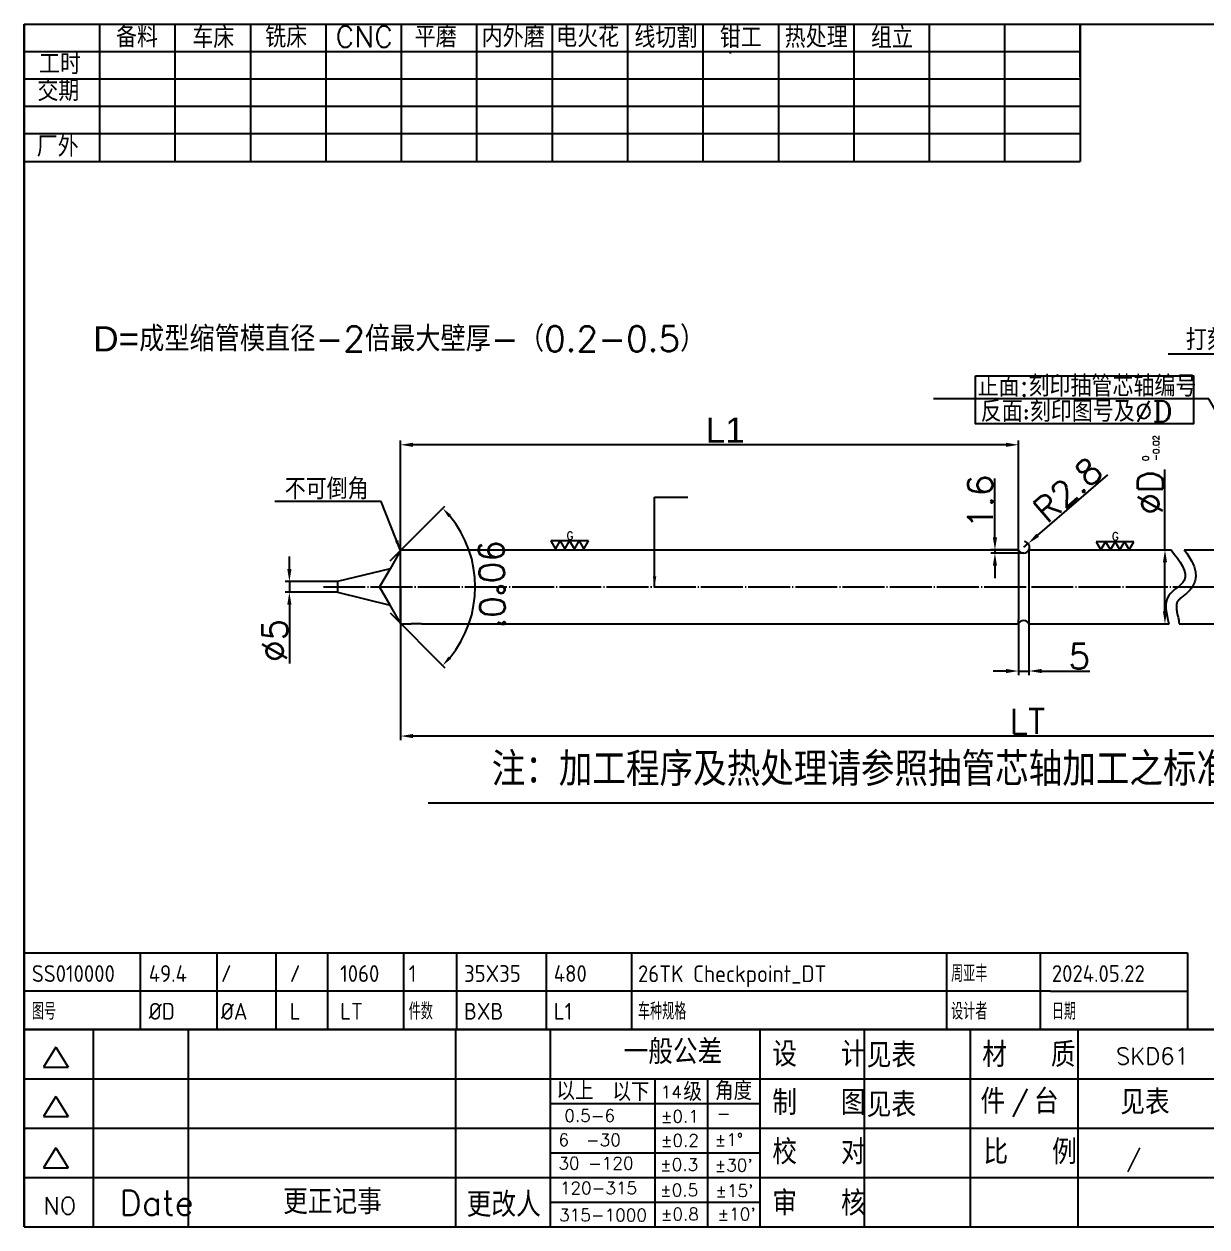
# Model space of a CAD drawing. Extents: x 14825 to 15679, y -2877 to -2280.
# Drawn here: x 14825 to 15389, y -2853 to -2280 of the extents above; entities that cross this region are included whole.
import ezdxf
from ezdxf.enums import TextEntityAlignment as Align

# ---------------------------------------------------------------- set-up
doc = ezdxf.new("R2010")
doc.units = 0
doc.header["$MEASUREMENT"] = 0
for name, pattern in [('CENTER', [22.5, 20, -1, 0.5, -1]), ('DASHED', [0.2, 0.1, -0.1]), ('PHANTOM', [25, 20, -1, 1, -1, 1, -1]), ('SPHANTOM', [15, 10, -1, 1, -1, 1, -1])]:
    doc.linetypes.add(name, pattern=pattern)
doc.layers.get('0').update_dxf_attribs({"linetype": 'CONTINUOUS'})
doc.layers.get('DEFPOINTS').update_dxf_attribs({"linetype": 'CONTINUOUS'})
for name, color, linetype in [('CEN', 1, 'CENTER'), ('CON', 2, 'CONTINUOUS'), ('DAS', 5, 'DASHED'), ('DIM', 7, 'CONTINUOUS'), ('F', 7, 'CONTINUOUS'), ('SPHA', 4, 'SPHANTOM'), ('TXT', 3, 'CONTINUOUS'), ('UTI', 4, 'PHANTOM')]:
    doc.layers.add(name, color=color, linetype=linetype)
doc.styles.add('ACISOTS', font='isocp.shx', dxfattribs={"height": 1, "bigfont": 'gbcbig.shx'})
doc.styles.add('H', font='complex.shx', dxfattribs={"bigfont": 'hzfs.shx'})
doc.styles.add('HZ', font='txt.shx', dxfattribs={"bigfont": 'Hzfs.shx'})
doc.styles.add('ROMANS', font='romans', dxfattribs={"height": 6.922031})
doc.styles.get("Standard").update_dxf_attribs({"font": 'txt.shx', "bigfont": 'hzfs.shx'})
doc.styles.add('USER1', font='simplex', dxfattribs={"bigfont": 'dayum'})
doc.dimstyles.get("Standard").update_dxf_attribs({"dimtxt": 12, "dimasz": 5, "dimexe": 1.5, "dimexo": 0, "dimgap": 2, "dimtad": 1, "dimdec": 1, "dimzin": 12, "dimdsep": 46, "dimtxsty": 'STANDARD', "dimcen": 0.09, "dimaunit": 1, "dimadec": 1, "dimazin": 3, "dimtfac": 1, "dimtdec": 1, "dimtmove": 0, "dimatfit": 3, "dimfxl": 1, "dimtolj": 1, "dimtzin": 0, "dimarcsym": 0})
doc.dimstyles.new('STANDARD$0', dxfattribs={"dimscale": 0, "dimtxt": 12, "dimasz": 6, "dimexe": 2, "dimexo": 0, "dimgap": 1, "dimtad": 1, "dimdec": 1, "dimrnd": 0.1, "dimzin": 12, "dimdsep": 46, "dimtxsty": 'STANDARD', "dimcen": 0, "dimclrd": 7, "dimclre": 7, "dimclrt": 7, "dimadec": 0, "dimazin": 0, "dimtp": 0.3, "dimtfac": 1, "dimtdec": 1, "dimtmove": 0, "dimatfit": 3, "dimfxl": 1, "dimtolj": 1, "dimtzin": 0, "dimarcsym": 0})

# ---------------------------------------------------------------- blocks, each defined once
blk = doc.blocks.new('*D17')
at = {"layer": 'DEFPOINTS', "color": 0, "transparency": 16777216}
for p in [(15301.64, -2529.04), (15303.73, -2527.23)]:
    blk.add_point(p, dxfattribs=at)
at = {"layer": 'DIM', "color": 7, "lineweight": -2, "transparency": 16777216}
for p, q in [((15341.53, -2494.5), (15308.27, -2523.3)), ((15301.64, -2529.04), (15303.73, -2527.23))]:
    blk.add_line(p, q, dxfattribs=at)
blk.add_arc((15301.64, -2529.04), 2.77, 334.37546, 83.17125, dxfattribs=at)
at = {"layer": 'DIM', "color": 7, "transparency": 16777216}
blk.add_solid([(15307.61, -2522.55), (15308.92, -2524.06), (15303.73, -2527.23)], dxfattribs=at)
at = {"layer": 'DIM', "color": 7, "transparency": 16777216, "insert": (15322.58, -2501.64), "char_height": 12, "attachment_point": 5, "rotation": 40.88991}
blk.add_mtext('\\A1;R2.8', dxfattribs=at)
blk = doc.blocks.new('*D16')
at = {"layer": 'DEFPOINTS', "color": 0, "transparency": 16777216}
for p in [(15287.91, -2531.82), (15299.14, -2530.24), (15301.64, -2531.82)]:
    blk.add_point(p, dxfattribs=at)
at = {"layer": 'DIM', "color": 7, "lineweight": -2, "transparency": 16777216}
for p, q in [((15287.91, -2524.24), (15287.91, -2496.24)), ((15299.14, -2530.24), (15285.91, -2530.24)), ((15301.64, -2531.82), (15285.91, -2531.82)), ((15287.91, -2530.24), (15287.91, -2531.82)), ((15287.91, -2537.82), (15287.91, -2543.82))]:
    blk.add_line(p, q, dxfattribs=at)
at = {"layer": 'DIM', "color": 7, "transparency": 16777216}
for points in [[(15286.91, -2524.24), (15288.91, -2524.24), (15287.91, -2530.24)], [(15288.91, -2537.82), (15286.91, -2537.82), (15287.91, -2531.82)]]:
    blk.add_solid(points, dxfattribs=at)
at = {"layer": 'DIM', "color": 7, "transparency": 16777216, "insert": (15280.91, -2507.24), "char_height": 12, "attachment_point": 5, "rotation": 90}
blk.add_mtext('\\A1;1.6', dxfattribs=at)
blk = doc.blocks.new('*D15')
at = {"layer": 'DEFPOINTS', "color": 0, "transparency": 16777216}
for p in [(15299.14, -2564.04), (15304.14, -2564.04), (15304.14, -2588.02)]:
    blk.add_point(p, dxfattribs=at)
at = {"layer": 'DIM', "color": 7, "lineweight": -2, "transparency": 16777216}
for p, q in [((15299.14, -2564.04), (15299.14, -2590.02)), ((15304.14, -2564.04), (15304.14, -2590.02)), ((15293.14, -2588.02), (15287.14, -2588.02)), ((15299.14, -2588.02), (15304.14, -2588.02)), ((15310.14, -2588.02), (15333.15, -2588.02))]:
    blk.add_line(p, q, dxfattribs=at)
at = {"layer": 'DIM', "color": 7, "transparency": 16777216}
for points in [[(15293.14, -2589.02), (15293.14, -2587.02), (15299.14, -2588.02)], [(15310.14, -2587.02), (15310.14, -2589.02), (15304.14, -2588.02)]]:
    blk.add_solid(points, dxfattribs=at)
at = {"layer": 'DIM', "color": 7, "transparency": 16777216, "insert": (15328.15, -2581.02), "char_height": 12, "attachment_point": 5}
blk.add_mtext('\\A1;5', dxfattribs=at)
blk = doc.blocks.new('*D14')
at = {"layer": 'DEFPOINTS', "color": 0, "transparency": 16777216}
for p in [(15004.56, -2480.16), (15299.14, -2530.24), (15004.56, -2540.83)]:
    blk.add_point(p, dxfattribs=at)
at = {"layer": 'DIM', "color": 7, "lineweight": -2, "transparency": 16777216}
for p, q in [((15004.56, -2540.83), (15004.56, -2478.16)), ((15293.14, -2480.16), (15010.56, -2480.16)), ((15299.14, -2530.24), (15299.14, -2478.16))]:
    blk.add_line(p, q, dxfattribs=at)
at = {"layer": 'DIM', "color": 7, "transparency": 16777216}
for points in [[(15010.56, -2479.16), (15010.56, -2481.16), (15004.56, -2480.16)], [(15293.14, -2481.16), (15293.14, -2479.16), (15299.14, -2480.16)]]:
    blk.add_solid(points, dxfattribs=at)
at = {"layer": 'DIM', "color": 7, "transparency": 16777216, "insert": (15159.33, -2473.14), "char_height": 12, "attachment_point": 5}
blk.add_mtext('\\A1;{\\fArial|b0|i0|c0|p32;L1}', dxfattribs=at)
blk = doc.blocks.new('*D13')
at = {"layer": 'DEFPOINTS', "color": 0, "transparency": 16777216}
for p in [(15004.56, -2547.89), (15509.62, -2555.89), (15004.56, -2619.03)]:
    blk.add_point(p, dxfattribs=at)
at = {"layer": 'DIM', "color": 7, "lineweight": -2, "transparency": 16777216}
for p, q in [((15004.56, -2547.89), (15004.56, -2621.03)), ((15509.62, -2555.89), (15509.62, -2621.03)), ((15503.62, -2619.03), (15010.56, -2619.03))]:
    blk.add_line(p, q, dxfattribs=at)
at = {"layer": 'DIM', "color": 7, "transparency": 16777216}
for points in [[(15010.56, -2618.03), (15010.56, -2620.03), (15004.56, -2619.03)], [(15503.62, -2618.03), (15503.62, -2620.03), (15509.62, -2619.03)]]:
    blk.add_solid(points, dxfattribs=at)
at = {"layer": 'DIM', "color": 7, "transparency": 16777216, "insert": (15303.4, -2612.03), "char_height": 12, "attachment_point": 5}
blk.add_mtext('\\A1;LT', dxfattribs=at)
blk = doc.blocks.new('*D4')
at = {"layer": 'DEFPOINTS', "color": 0, "transparency": 16777216}
for p in [(14999.54, -2535.53), (14987.2, -2547.88), (14987.2, -2547.91), (14999.54, -2560.26), (15038.36, -2561.61)]:
    blk.add_point(p, dxfattribs=at)
at = {"layer": 'DIM', "color": 0, "lineweight": -2, "transparency": 16777216}
for p, q in [((14999.54, -2535.53), (15025.71, -2509.36)), ((14999.54, -2560.26), (15025.71, -2586.42))]:
    blk.add_line(p, q, dxfattribs=at)
blk.add_arc((14987.18, -2547.89), 52.99, 320.4085, 39.5915, dxfattribs=at)
at = {"layer": 'DIM', "color": 0, "transparency": 16777216}
for points in [[(15027.39, -2514.68), (15028.63, -2513.56), (15024.65, -2510.43)], [(15028.63, -2582.22), (15027.39, -2581.1), (15024.65, -2585.36)]]:
    blk.add_solid(points, dxfattribs=at)
at = {"layer": 'DIM', "color": 0, "transparency": 16777216, "insert": (15048.15, -2546.73), "char_height": 12, "attachment_point": 5, "rotation": 271.09038}
blk.add_mtext("\\A1;90°0'", dxfattribs=at)
blk = doc.blocks.new('*D5')
at = {"layer": 'DEFPOINTS', "color": 0, "transparency": 16777216}
for p in [(15368.18, -2530.24), (15366.16, -2565.54), (15368.97, -2565.54)]:
    blk.add_point(p, dxfattribs=at)
at = {"layer": 'DIM', "color": 7, "lineweight": -2, "transparency": 16777216}
for p, q in [((15368.97, -2530.24), (15368.97, -2491.88)), ((15368.18, -2530.24), (15370.97, -2530.24)), ((15368.97, -2559.54), (15368.97, -2536.24)), ((15366.16, -2565.54), (15370.97, -2565.54))]:
    blk.add_line(p, q, dxfattribs=at)
at = {"layer": 'DIM', "color": 7, "transparency": 16777216}
for points in [[(15367.97, -2536.24), (15369.97, -2536.24), (15368.97, -2530.24)], [(15367.97, -2559.54), (15369.97, -2559.54), (15368.97, -2565.54)]]:
    blk.add_solid(points, dxfattribs=at)
at = {"layer": 'DIM', "color": 7, "transparency": 16777216, "insert": (15361.97, -2502.88), "char_height": 12, "attachment_point": 5, "rotation": 90}
blk.add_mtext('\\A1;%%cD', dxfattribs=at)
blk = doc.blocks.new('DY00021A')
at = {"layer": 'UTI', "color": 7}
for points in [[(1.5, 2.6), (-1.5, 2.6), (0, 0)], [(4.5, 2.6), (1.5, 2.6), (3, 0)], [(7.5, 2.6), (4.5, 2.6), (6, 0)], [(10.5, 2.6), (7.5, 2.6), (9, 0)]]:
    blk.add_lwpolyline(points, close=True, dxfattribs=at)
at = {"layer": 'UTI'}
blk.add_text('G', height=2.5, dxfattribs=at).set_placement((4.61, 4.28), align=Align.MIDDLE)
blk = doc.blocks.new('*D3')
at = {"layer": 'DEFPOINTS', "color": 0, "transparency": 16777216}
for p in [(14951.56, -2545.39), (14974.54, -2545.39), (14974.54, -2550.39)]:
    blk.add_point(p, dxfattribs=at)
at = {"layer": 'DIM', "color": 7, "lineweight": -2, "transparency": 16777216}
for p, q in [((14951.56, -2539.39), (14951.56, -2533.39)), ((14974.54, -2545.39), (14949.56, -2545.39)), ((14951.56, -2545.39), (14951.56, -2550.39)), ((14974.54, -2550.39), (14949.56, -2550.39)), ((14951.56, -2556.39), (14951.56, -2584.39))]:
    blk.add_line(p, q, dxfattribs=at)
at = {"layer": 'DIM', "color": 7, "transparency": 16777216}
for points in [[(14950.56, -2539.39), (14952.56, -2539.39), (14951.56, -2545.39)], [(14950.56, -2556.39), (14952.56, -2556.39), (14951.56, -2550.39)]]:
    blk.add_solid(points, dxfattribs=at)
at = {"layer": 'DIM', "color": 7, "transparency": 16777216, "insert": (14944.56, -2573.39), "char_height": 12, "attachment_point": 5, "rotation": 90}
blk.add_mtext('\\A1;%%c5', dxfattribs=at)

msp = doc.modelspace()

# ---------------------------------------------------------------- linework, layer by layer
for p, q in [((15328.49, -2304.65), (15328.49, -2279.65)), ((14825.08, -2504.4), (14825.08, -2853.1)), ((14825.08, -2582.98), (14825.08, -2758.98)), ((14825.08, -2722.45), (15302.69, -2722.45)), ((14880.45, -2722.45), (14880.45, -2758.98)), ((14916.91, -2722.45), (14916.91, -2758.98)), ((14945.12, -2722.45), (14945.12, -2758.98)), ((14969.69, -2722.45), (14969.69, -2758.98)), ((15005.95, -2722.45), (15005.95, -2758.98)), ((15031.18, -2722.45), (15031.18, -2758.98)), ((15073.96, -2722.45), (15073.96, -2758.98)), ((15114.73, -2722.45), (15114.73, -2758.98)), ((15264.82, -2722.45), (15264.82, -2758.98)), ((15302.69, -2722.45), (15379.78, -2722.45)), ((15309.48, -2722.45), (15309.48, -2758.98)), ((15379.78, -2722.45), (15379.78, -2758.98)), ((15314.46, -2740.72), (14825.08, -2740.72)), ((15314.46, -2740.72), (15379.78, -2740.72)), ((14825.08, -2758.98), (15237.76, -2758.98)), ((14825.08, -2758.98), (15079.93, -2758.98)), ((15664.7, -2758.98), (14825.08, -2758.98)), ((14858.16, -2853.1), (14858.16, -2758.98)), ((14903.44, -2853.1), (14903.44, -2758.98)), ((15030.94, -2853.1), (15030.94, -2758.98)), ((15075.97, -2853.1), (15075.97, -2758.98)), ((15079.93, -2758.98), (15678.88, -2758.98)), ((15175.97, -2853.1), (15175.97, -2758.98)), ((15225.71, -2853.1), (15225.71, -2758.98)), ((15247.38, -2759.02), (15660.05, -2759.02)), ((15247.38, -2759.02), (15502.22, -2759.02)), ((15276.21, -2853.1), (15276.21, -2758.98)), ((15327.66, -2853.1), (15327.66, -2758.98)), ((14840.21, -2767.3), (14834.3, -2776.84)), ((14840.21, -2767.3), (14846.11, -2776.84)), ((14834.3, -2776.84), (14846.11, -2776.84)), ((14825.08, -2782.51), (15678.88, -2782.51)), ((15125.97, -2853.1), (15125.97, -2782.51)), ((15150.97, -2853.1), (15150.97, -2782.51)), ((14840.21, -2790.91), (14834.3, -2800.45)), ((14840.21, -2790.91), (14846.11, -2800.45)), ((15075.97, -2794.28), (15175.97, -2794.28)), ((14834.3, -2800.45), (14846.11, -2800.45)), ((14825.08, -2806.04), (15678.88, -2806.04)), ((14840.21, -2815.43), (14834.3, -2824.97)), ((14840.21, -2815.43), (14846.11, -2824.97)), ((15075.97, -2817.81), (15175.97, -2817.81)), ((14834.3, -2824.97), (14846.11, -2824.97)), ((14825.08, -2829.57), (15678.88, -2829.57)), ((15075.97, -2841.34), (15175.97, -2841.34))]:
    msp.add_line(p, q)
at = {"color": 2}
for p, q in [((14825.08, -2853.1), (15175.97, -2853.1)), ((14825.08, -2853.1), (15059.01, -2853.1)), ((15059.01, -2853.1), (15394.28, -2853.1)), ((15175.97, -2853.1), (15678.88, -2853.1))]:
    msp.add_line(p, q, dxfattribs=at)
for points in [[(14825.08, -2279.65), (14825.08, -2853.1)], [(14825.08, -2853.1), (14825.08, -2279.65)], [(14825.08, -2470.75), (14825.08, -2853.1)], [(14825.08, -2790.36), (14825.08, -2470.75)]]:
    msp.add_lwpolyline(points, dxfattribs=at)
at = {"layer": 'CEN'}
msp.add_line((14967.77, -2547.89), (15524.73, -2547.89), dxfattribs=at)
at = {"layer": 'CON'}
for p, q in [((15004.56, -2530.55), (14999.54, -2539.24)), ((15004.56, -2565.24), (15004.56, -2530.55)), ((15004.56, -2565.24), (15004.56, -2530.55)), ((15004.56, -2565.24), (15004.56, -2530.55)), ((15004.59, -2530.24), (15009.56, -2530.24)), ((15009.56, -2530.24), (15220.59, -2530.24)), ((15220.59, -2530.24), (15299.14, -2530.24)), ((15299.14, -2530.24), (15299.14, -2563.54)), ((15304.14, -2530.24), (15371.86, -2530.24)), ((15304.14, -2532.24), (15304.14, -2565.54)), ((15378.17, -2530.24), (15429.62, -2530.24)), ((14999.54, -2539.24), (14974.54, -2545.39)), ((14994.56, -2540.51), (14994.72, -2540.35)), ((14974.54, -2545.39), (14974.54, -2550.39)), ((14974.54, -2550.39), (14999.55, -2556.57)), ((15004.56, -2565.24), (14999.54, -2556.55)), ((15299.14, -2565.54), (15299.14, -2563.54)), ((15004.86, -2565.54), (15009.56, -2565.54)), ((15014.56, -2565.54), (15220.59, -2565.54)), ((15220.59, -2565.54), (15299.14, -2565.54)), ((15307.14, -2565.54), (15370.82, -2565.54)), ((15375.68, -2565.54), (15429.62, -2565.54))]:
    msp.add_line(p, q, dxfattribs=at)
at = {"layer": 'CON', "color": 2}
for points in [[(14825.08, -2279.65), (15678.88, -2279.65)], [(14825.08, -2279.65), (15678.77, -2279.65)]]:
    msp.add_lwpolyline(points, dxfattribs=at)
at = {"layer": 'CON'}
msp.add_lwpolyline([(14827.52, -2279.65), (15678.88, -2279.65)], dxfattribs=at)
at = {"layer": 'DAS'}
for p, q in [((14999.31, -2540), (14999.16, -2539.91)), ((14999.31, -2555.91), (14999.21, -2555.97))]:
    msp.add_line(p, q, dxfattribs=at)
at = {"layer": 'DIM'}
for p, q in [((14861.04, -2279.65), (14861.04, -2345.09)), ((14897, -2279.65), (14897, -2345.09)), ((14897, -2279.65), (14897, -2345.09)), ((14932.96, -2279.65), (14932.96, -2345.09)), ((14968.92, -2279.65), (14968.92, -2345.09)), ((15004.87, -2279.65), (15004.87, -2345.09)), ((15004.87, -2279.65), (15004.87, -2345.09)), ((15040.83, -2279.65), (15040.83, -2345.09)), ((15076.79, -2279.65), (15076.79, -2345.09)), ((15112.75, -2279.65), (15112.75, -2345.09)), ((15148.7, -2279.65), (15148.7, -2345.09)), ((15184.66, -2279.65), (15184.66, -2345.09)), ((15220.62, -2279.65), (15220.62, -2345.09)), ((15256.58, -2279.65), (15256.58, -2345.09)), ((15292.54, -2279.65), (15292.54, -2345.09)), ((15328.49, -2279.65), (15328.49, -2345.09)), ((14825.08, -2292.65), (15328.49, -2292.65)), ((14825.08, -2305.64), (15328.49, -2305.64)), ((14825.08, -2318.64), (15328.49, -2318.64)), ((14825.08, -2331.64), (15328.49, -2331.64)), ((14825.08, -2345.09), (15328.49, -2345.09)), ((15304.14, -2530.24), (15304.14, -2532.24)), ((15004.56, -2547.89), (15009.56, -2547.89)), ((15014.56, -2565.54), (15009.56, -2565.54)), ((15304.14, -2565.54), (15307.14, -2565.54))]:
    msp.add_line(p, q, dxfattribs=at)
msp.add_lwpolyline([(15278.59, -2447.2), (15382.53, -2447.2), (15382.53, -2470.1), (15278.59, -2470.1)], close=True, dxfattribs=at)
for centre, start, end in [((15301.64, -2529.04), 205.62454, 334.37546), ((15301.64, -2566.74), 25.62454, 154.37546)]:
    msp.add_arc(centre, 2.77, start, end, dxfattribs=at)
for points, knots in [([(15371.86, -2530.24), (15376.02, -2535.56), (15382.86, -2544.31), (15367.42, -2551.9), (15369.59, -2560.59), (15370.82, -2565.54)], [0, 0, 0, 0, 15.830524, 26.052939, 39.559295, 39.559295, 39.559295, 39.559295]), ([(15378.17, -2530.24), (15378.38, -2530.52), (15378.59, -2530.81), (15379.53, -2532.1), (15380.23, -2533.13), (15381.52, -2535.27), (15382.11, -2536.37), (15382.91, -2538.36), (15383.18, -2539.2), (15383.56, -2540.98), (15383.66, -2541.93), (15383.59, -2543.69), (15383.47, -2544.47), (15383.12, -2545.67), (15382.97, -2546.09), (15382.6, -2546.94), (15382.37, -2547.37), (15381.88, -2548.14), (15381.62, -2548.5), (15380.79, -2549.53), (15380.2, -2550.12), (15379.06, -2551.17), (15378.5, -2551.64), (15377.46, -2552.49), (15376.97, -2552.89), (15376.12, -2553.61), (15375.76, -2553.95), (15375.33, -2554.39), (15375.21, -2554.52), (15375.05, -2554.72), (15375, -2554.79), (15374.87, -2554.97), (15374.81, -2555.09), (15374.68, -2555.35), (15374.63, -2555.49), (15374.51, -2555.93), (15374.45, -2556.25), (15374.39, -2557.06), (15374.39, -2557.53), (15374.47, -2558.6), (15374.55, -2559.19), (15374.84, -2560.85), (15375.1, -2561.99), (15375.48, -2563.57), (15375.58, -2563.95), (15375.68, -2565.54)], [2.978821, 2.978821, 2.978821, 2.978821, 3.775746, 3.775746, 6.591057, 6.591057, 9.406368, 9.406368, 11.285454, 11.285454, 13.164539, 13.164539, 14.601866, 14.601866, 15.385787, 15.385787, 16.221329, 16.221329, 17.056871, 17.056871, 18.887441, 18.887441, 20.718011, 20.718011, 22.54858, 22.54858, 24.37915, 24.37915, 25.361553, 25.361553, 26.023936, 26.023936, 27.348702, 27.348702, 28.673467, 28.673467, 30.814019, 30.814019, 32.954572, 32.954572, 35.095124, 35.095124, 38.504612, 38.504612, 39.559295, 39.559295, 39.559295, 39.559295])]:
    msp.add_open_spline(points, degree=3, knots=knots, dxfattribs=at)
at = {"layer": 'F'}
msp.add_line((15161.63, -2292.65), (15161.63, -2293.53), dxfattribs=at)
at = {"layer": 'SPHA'}
for p in [(14999.55, -2539.22), (14999.55, -2556.57)]:
    msp.add_line(p, (14994.55, -2547.89), dxfattribs=at)
at = {"layer": 'TXT', "color": 0}
msp.add_line((15017.65, -2650.93), (15410.23, -2650.93), dxfattribs=at)

# ---------------------------------------------------------------- block references
at = {"layer": 'DIM', "xscale": 1.5, "yscale": 1.5, "zscale": 1.5}
for p in [(15078.42, -2529.92), (15338.44, -2530.24)]:
    msp.add_blockref('DY00021A', p, dxfattribs=at)

# ---------------------------------------------------------------- texts
for s, height, style, p in [('SS010000', 8, 'ACISOTS', (14828.81, -2736.27)), ('49.4', 8, 'ACISOTS', (14884.52, -2736.27)), ('/', 8, 'ACISOTS', (14918.88, -2736.27)), ('/', 8, 'ACISOTS', (14951.72, -2736.27)), ('1060', 8, 'ACISOTS', (14975.79, -2736.27)), ('1', 8, 'ACISOTS', (15008.44, -2736.27)), ('35X35', 8, 'ACISOTS', (15034.82, -2736.27)), ('480', 8, 'ACISOTS', (15077.6, -2736.27)), ('26TK Checkpoint_DT', 8, 'ACISOTS', (15117.75, -2736.37)), ('周亚丰', 8, 'ACISOTS', (15267.02, -2736.27)), ('2024.05.22', 8, 'ACISOTS', (15315.02, -2736.27)), ('图号', 8, 'ACISOTS', (14828.81, -2754.27)), ('%%CD', 8, 'ACISOTS', (14884.52, -2754.27)), ('%%CA', 8, 'ACISOTS', (14918.88, -2754.27)), ('L', 8, 'ACISOTS', (14951.72, -2754.27)), ('LT', 8, 'ACISOTS', (14975.79, -2754.27)), ('件数', 8, 'ACISOTS', (15008.44, -2754.27)), ('BXB', 8, 'ACISOTS', (15034.82, -2754.27)), ('L1', 8, 'ACISOTS', (15077.6, -2754.27)), ('车种规格', 8, 'ACISOTS', (15117.75, -2754.27)), ('设计者', 8, 'ACISOTS', (15267.02, -2754.27)), ('日期', 8, 'ACISOTS', (15315.02, -2754.27)), ('一般公差', 11.765, 'HZ', (15110.89, -2775.49)), ('设  计', 11.765, 'HZ', (15181.77, -2776.64)), ('见表', 11.765, 'HZ', (15226.79, -2777.13)), ('材  质', 11.765, 'HZ', (15281.82, -2776.82)), ('SKD61', 7.956, 'ROMANS', (15345.56, -2775.59)), ('以上', 8.823, 'HZ', (15078.91, -2792.61)), ('以下', 8.823, 'HZ', (15105.58, -2793.05)), ('14', 5.882, 'USER1', (15128.63, -2791.72)), ('级', 8.82, 'HZ', (15139.37, -2793.05)), ('角度', 8.823, 'HZ', (15154.48, -2792.61)), ('制  图', 11.765, 'HZ', (15181.77, -2799.73)), ('件', 11.76, 'HZ', (15281.04, -2799.16)), ('/', 8.82, 'USER1', (15295.66, -2797.68)), ('台', 11.76, 'HZ', (15306.51, -2799.16)), ('见表', 11.765, 'HZ', (15226.79, -2800.72)), ('0.5-6', 5.882, 'USER1', (15082.63, -2802.95)), ('%%p0.1', 5.882, 'USER1', (15128.63, -2803.3)), ('-', 5.88, 'USER1', (15155.31, -2801.9)), ('6  -30', 5.882, 'USER1', (15079.82, -2814.53)), ('%%p0.2', 5.882, 'USER1', (15128.63, -2814.79)), ('%%p1%%d', 5.882, 'USER1', (15154.26, -2814.41)), ('校  对', 11.765, 'HZ', (15181.77, -2823.26)), ('比  例', 11.765, 'HZ', (15282.43, -2823.22)), ('30 -120', 5.882, 'USER1', (15079.82, -2825.67)), ('%%p0.3', 5.882, 'USER1', (15128.27, -2826.28)), ("%%p30'", 5.882, 'USER1', (15154.26, -2826.6)), ('120-315', 5.882, 'USER1', (15080.52, -2837.51)), ('%%p0.5', 5.882, 'USER1', (15128.27, -2838.47)), ("%%p15'", 5.882, 'USER1', (15154.61, -2838.79)), ('NO', 8.235, 'USER1', (14834.38, -2847.13)), ('Date', 11.765, 'HZ', (14870.64, -2847.54)), ('更正记事', 11.765, 'HZ', (14948.61, -2846.99)), ('更改人', 11.765, 'HZ', (15036.11, -2848.3)), ('审  核', 11.765, 'HZ', (15181.77, -2847.67)), ('315-1000', 5.882, 'USER1', (15080.17, -2850.4)), ('%%p0.8', 5.882, 'USER1', (15128.63, -2849.95)), ("%%p10'", 5.882, 'USER1', (15155.66, -2849.93))]:
    msp.add_text(s, height=height, dxfattribs=dict(style=style)).set_placement(p)
at = {"style": 'HZ'}
for tag, p, s, height in [('见表', (15347.67, -2799.5), '1', 11.76), ('/', (15350.56, -2824.34), '1:1', 7.5)]:
    msp.add_attdef(tag, p, s, height=height, dxfattribs=at)
at = {"layer": 'DIM', "style": 'HZ'}
for s, p in [('备料', (14868.9, -2290.68)), ('车床', (14905.28, -2291.01)), ('铣床', (14940.02, -2290.71)), ('CNC', (14973.52, -2290.58)), ('平磨', (15011.29, -2290.62)), ('内外磨', (15043.24, -2290.67)), ('电火花', (15078.75, -2290.57)), ('线切割', (15116.06, -2290.9)), ('钳工', (15156.74, -2290.99)), ('热处理', (15187.69, -2290.86)), ('组立', (15228.83, -2291.08)), ('工时', (14832.19, -2303.53)), ('交期', (14831.43, -2316.25)), ('厂外', (14831.11, -2342.84))]:
    msp.add_text(s, height=10.004, dxfattribs=at).set_placement(p)
at = {"layer": 'DIM', "insert": (14858.06, -2423.62), "char_height": 12, "width": 491.2029, "attachment_point": 1}
msp.add_mtext('{\\fArial|b0|i0|c0|p32;D=}成型缩管模直径-2倍最大壁厚-（0.2-0.5）', dxfattribs=at)
at = {"layer": 'DIM', "char_height": 10, "style": 'H'}
for s, insert, width, attachment_point in [('打刻制造日期', (15438.89, -2430.12), 70.0114, 6), ('反面:刻印图号及%%cD', (15281.14, -2459.2), 105.78, 1)]:
    msp.add_mtext(s, dxfattribs=dict(at, insert=insert, width=width, attachment_point=attachment_point))
at = {"layer": 'DIM', "char_height": 10, "attachment_point": 9}
for s, insert in [('正面:刻印抽管芯轴编号', (15383.95, -2457.18)), ('不可倒角', (14989.35, -2506.26))]:
    msp.add_mtext(s, dxfattribs=dict(at, insert=insert))
at = {"layer": 'DIM', "insert": (15358.26, -2487.89), "char_height": 3, "width": 16.7385, "attachment_point": 1, "rotation": 90, "style": 'H'}
msp.add_mtext('0\\P-0.02', dxfattribs=at)
at = {"layer": 'TXT', "color": 0, "style": 'HZ'}
msp.add_text('注：加工程序及热处理请参照抽管芯轴加工之标准。', height=16, dxfattribs=at).set_placement((15048.01, -2642.83))

# ---------------------------------------------------------------- dimensions: what is measured, and where the dimension line sits
at = {"layer": 'DIM'}
for base, p1, p2, text, picture, middle in [((15004.56, -2480.16), (15299.14, -2530.24), (15004.56, -2540.83), '{\\fArial|b0|i0|c0|p32;L1}', '*D14', (15159.33, -2480.16)), ((15004.56, -2619.03), (15509.62, -2555.89), (15004.56, -2547.89), 'LT', '*D13', (15303.4, -2619.03))]:
    dim = msp.add_linear_dim(base=base, p1=p1, p2=p2, text=text, dimstyle='STANDARD$0', override={"dimscale": 1}, dxfattribs=at)
    dim.commit()
    dim.dimension.update_dxf_attribs({"geometry": picture, "text_midpoint": middle, "dimtype": 128})
dim = msp.add_radius_dim(center=(15301.64, -2529.04), mpoint=(15303.73, -2527.23), dimstyle='Standard', override={"dimasz": 6, "dimexe": 2, "dimgap": 1, "dimrnd": 0.1, "dimcen": 556.720279, "dimclrd": 7, "dimclre": 7, "dimclrt": 7, "dimaunit": 0, "dimadec": 0, "dimazin": 0, "dimtp": 0.3, "dimtfac": 0.625, "dimtzin": 8}, dxfattribs=at)
dim.commit()
dim.dimension.update_dxf_attribs({"geometry": '*D17', "text_midpoint": (15309.51, -2522.23), "dimtype": 132})
for base, p1, p2, text, override, picture, middle in [((15368.97, -2565.54), (15368.18, -2530.24), (15366.16, -2565.54), '%%cD', {"dimscale": 1}, '*D5', (15368.97, -2502.88)), ((14951.56, -2545.39), (14974.54, -2550.39), (14974.54, -2545.39), '%%c5', {"dimscale": 1, "dimcen": 556.720279, "dimtfac": 0.625, "dimtzin": 8}, '*D3', (14951.56, -2573.39))]:
    dim = msp.add_linear_dim(base=base, p1=p1, p2=p2, angle=90, text=text, dimstyle='STANDARD$0', override=override, dxfattribs=at)
    dim.commit()
    dim.dimension.update_dxf_attribs({"geometry": picture, "text_midpoint": middle, "dimtype": 128})
dim = msp.add_linear_dim(base=(15287.91, -2531.82), p1=(15299.14, -2530.24), p2=(15301.64, -2531.82), angle=90, dimstyle='STANDARD$0', override={"dimscale": 1, "dimcen": 556.720279, "dimtfac": 0.625, "dimtzin": 8}, dxfattribs=at)
dim.commit()
dim.dimension.update_dxf_attribs({"geometry": '*D16', "text_midpoint": (15287.91, -2507.24), "dimtype": 128})
dim = msp.add_angular_dim_2l(base=(15038.36, -2561.61), line1=((14987.2, -2547.88), (14999.54, -2535.53)), line2=((14987.2, -2547.91), (14999.54, -2560.26)), dimstyle='Standard', dxfattribs=at)
dim.commit()
dim.dimension.update_dxf_attribs({"geometry": '*D4', "text_midpoint": (15040.16, -2546.88), "dimtype": 130})
dim = msp.add_linear_dim(base=(15304.14, -2588.02), p1=(15299.14, -2564.04), p2=(15304.14, -2564.04), dimstyle='STANDARD$0', override={"dimscale": 1, "dimcen": 556.720279, "dimtfac": 0.625, "dimtzin": 8}, dxfattribs=at)
dim.commit()
dim.dimension.update_dxf_attribs({"geometry": '*D15', "text_midpoint": (15328.15, -2588.02), "dimtype": 128})

# ---------------------------------------------------------------- leaders
at = {"layer": 'DIM', "annotation_type": 0, "has_hookline": 1, "hookline_direction": 1}
for points, override, text_width in [([(15455.36, -2482.94), (15444.89, -2437), (15439.89, -2437)], {"dimgap": 1, "dimtad": 1, "dimldrblk": 'DotSmall'}, 68.43), ([(15438.61, -2543.97), (15389.95, -2458.18), (15384.95, -2458.18)], {"dimgap": 1, "dimtad": 1, "dimldrblk": 'DotSmall'}, 125.27), ([(15004.52, -2530.55), (14995.35, -2507.26), (14990.35, -2507.26)], {"dimgap": 1, "dimtad": 1}, 44.67)]:
    msp.add_leader(points, dimstyle='Standard', override=override, dxfattribs=dict(at, text_width=text_width))
at = {"layer": 'DIM'}
msp.add_leader([(15125.65, -2547.89), (15125.65, -2505.16), (15141.44, -2505.16)], dimstyle='Standard', override={"dimgap": 2, "dimtad": 1}, dxfattribs=at)

doc.saveas('drawing.dxf')
